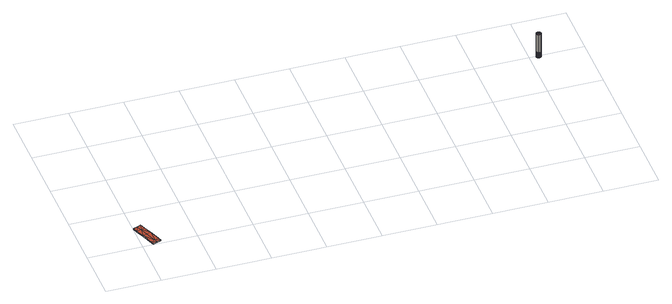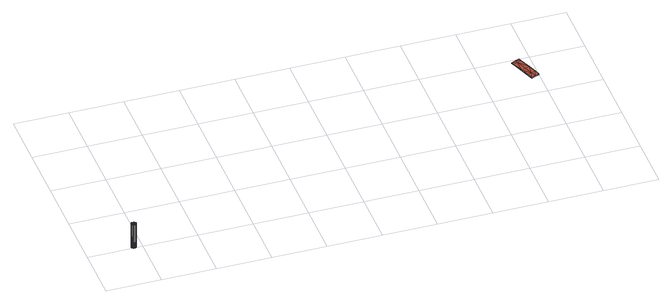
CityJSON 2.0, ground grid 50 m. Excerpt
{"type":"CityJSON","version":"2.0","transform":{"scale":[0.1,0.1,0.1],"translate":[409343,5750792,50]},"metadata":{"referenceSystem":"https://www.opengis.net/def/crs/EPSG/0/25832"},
"CityObjects":{
"building1":{"type":"Building","attributes":{"Geometrietyp2DReferenz":"2000","Gemeindeschluessel":"05515000","function":"53001_1800","roofType":"9999","measuredHeight":1},"geometry":[{"type":"Solid","lod":"2","boundaries":[[[[0,1,2]],[[1,3,2]],[[4,5,0]],[[5,1,0]],[[6,7,4]],[[7,5,4]],[[8,9,6]],[[9,7,6]],[[10,11,8]],[[11,9,8]],[[12,13,10]],[[13,11,10]],[[14,15,12]],[[15,13,12]],[[16,17,14]],[[17,15,14]],[[18,19,16]],[[19,17,16]],[[20,21,18]],[[21,19,18]],[[22,23,20]],[[23,21,20]],[[24,25,22]],[[25,23,22]],[[2,3,24]],[[3,25,24]],[[26,3,1]],[[26,1,5]],[[27,26,7]],[[7,26,5]],[[28,27,7]],[[28,7,9]],[[13,28,11]],[[11,28,9]],[[23,25,3]],[[23,3,26]],[[21,23,26]],[[21,26,27]],[[19,21,27]],[[19,27,28]],[[19,28,17]],[[15,17,13]],[[13,17,28]],[[29,0,2]],[[29,4,0]],[[30,6,29]],[[6,4,29]],[[31,6,30]],[[31,8,6]],[[12,10,31]],[[10,8,31]],[[22,2,24]],[[22,29,2]],[[20,29,22]],[[20,30,29]],[[18,30,20]],[[18,31,30]],[[18,16,31]],[[14,12,16]],[[12,31,16]]]],"semantics":{"surfaces":[{"type":"WallSurface"},{"type":"GroundSurface"},{"type":"RoofSurface"}],"values":[[0,0,0,0,0,0,0,0,0,0,0,0,0,0,0,0,0,0,0,0,0,0,0,0,0,0,1,1,1,1,1,1,1,1,1,1,1,1,1,1,1,1,1,2,2,2,2,2,2,2,2,2,2,2,2,2,2,2,2,2]]}}]},
"building2":{"type":"Building","attributes":{"Geometrietyp2DReferenz":"1000","Gemeindeschluessel":"05570040","function":"51002_1251","roofType":"9999","measuredHeight":24.39},"geometry":[{"type":"Solid","lod":"2","boundaries":[[[[32,33,34]],[[33,35,34]],[[36,37,32]],[[37,33,32]],[[38,39,36]],[[39,37,36]],[[40,41,38]],[[41,39,38]],[[42,43,40]],[[43,41,40]],[[44,45,42]],[[45,43,42]],[[46,47,44]],[[47,45,44]],[[48,49,46]],[[49,47,46]],[[50,51,48]],[[51,49,48]],[[52,53,50]],[[53,51,50]],[[54,55,52]],[[55,53,52]],[[56,57,54]],[[57,55,54]],[[58,59,56]],[[59,57,56]],[[60,61,58]],[[61,59,58]],[[62,63,60]],[[63,61,60]],[[64,65,62]],[[65,63,62]],[[66,67,64]],[[67,65,64]],[[68,69,66]],[[69,67,66]],[[70,71,68]],[[71,69,68]],[[34,35,70]],[[35,71,70]],[[35,33,71]],[[33,37,71]],[[37,39,71]],[[39,41,71]],[[41,43,71]],[[43,45,71]],[[45,47,71]],[[47,49,71]],[[49,51,71]],[[51,53,71]],[[59,61,71]],[[53,55,71]],[[55,57,71]],[[57,59,71]],[[61,63,71]],[[63,65,71]],[[65,67,71]],[[67,69,71]],[[32,34,36]],[[34,70,36]],[[70,68,36]],[[68,66,36]],[[66,64,36]],[[64,62,36]],[[62,60,36]],[[60,58,36]],[[58,56,36]],[[56,54,36]],[[54,52,36]],[[52,50,36]],[[50,48,36]],[[48,46,36]],[[46,44,36]],[[44,42,36]],[[42,40,36]],[[40,38,36]]]],"semantics":{"surfaces":[{"type":"WallSurface"},{"type":"GroundSurface"},{"type":"RoofSurface"}],"values":[[0,0,0,0,0,0,0,0,0,0,0,0,0,0,0,0,0,0,0,0,0,0,0,0,0,0,0,0,0,0,0,0,0,0,0,0,0,0,0,0,1,1,1,1,1,1,1,1,1,1,1,1,1,1,1,1,1,1,2,2,2,2,2,2,2,2,2,2,2,2,2,2,2,2,2,2]]}}]}
},
"vertices":[
[75,286,15],[75,286,5],[38,271,15],[38,271,5],[93,239,16],[93,239,6],[122,163,17],[122,163,7],[163,60,16],[163,60,6],[174,32,15],[174,32,5],[136,17,15],[136,17,5],[99,3,15],[99,3,5],[88,30,16],[88,30,6],[47,134,17],[47,134,7],[47,135,17],[47,135,7],[18,211,16],[18,211,6],[1,257,15],[1,257,5],[56,225,6],[85,149,7],[126,45,6],[56,225,16],[85,149,17],[126,45,16],
[4099,1495,258],[4099,1495,14],[4095,1501,258],[4095,1501,14],[4102,1487,258],[4102,1487,14],[4102,1479,258],[4102,1479,14],[4099,1472,258],[4099,1472,14],[4095,1466,258],[4095,1466,14],[4088,1461,258],[4088,1461,14],[4081,1459,258],[4081,1459,14],[4073,1459,258],[4073,1459,14],[4066,1461,258],[4066,1461,14],[4059,1466,258],[4059,1466,14],[4055,1472,258],[4055,1472,14],[4052,1479,258],[4052,1479,14],[4052,1487,258],[4052,1487,14],[4055,1495,258],[4055,1495,14],[4059,1501,258],[4059,1501,14],[4066,1506,258],[4066,1506,14],[4073,1508,258],[4073,1508,14],[4081,1508,258],[4081,1508,14],[4088,1506,258],[4088,1506,14]
]}
